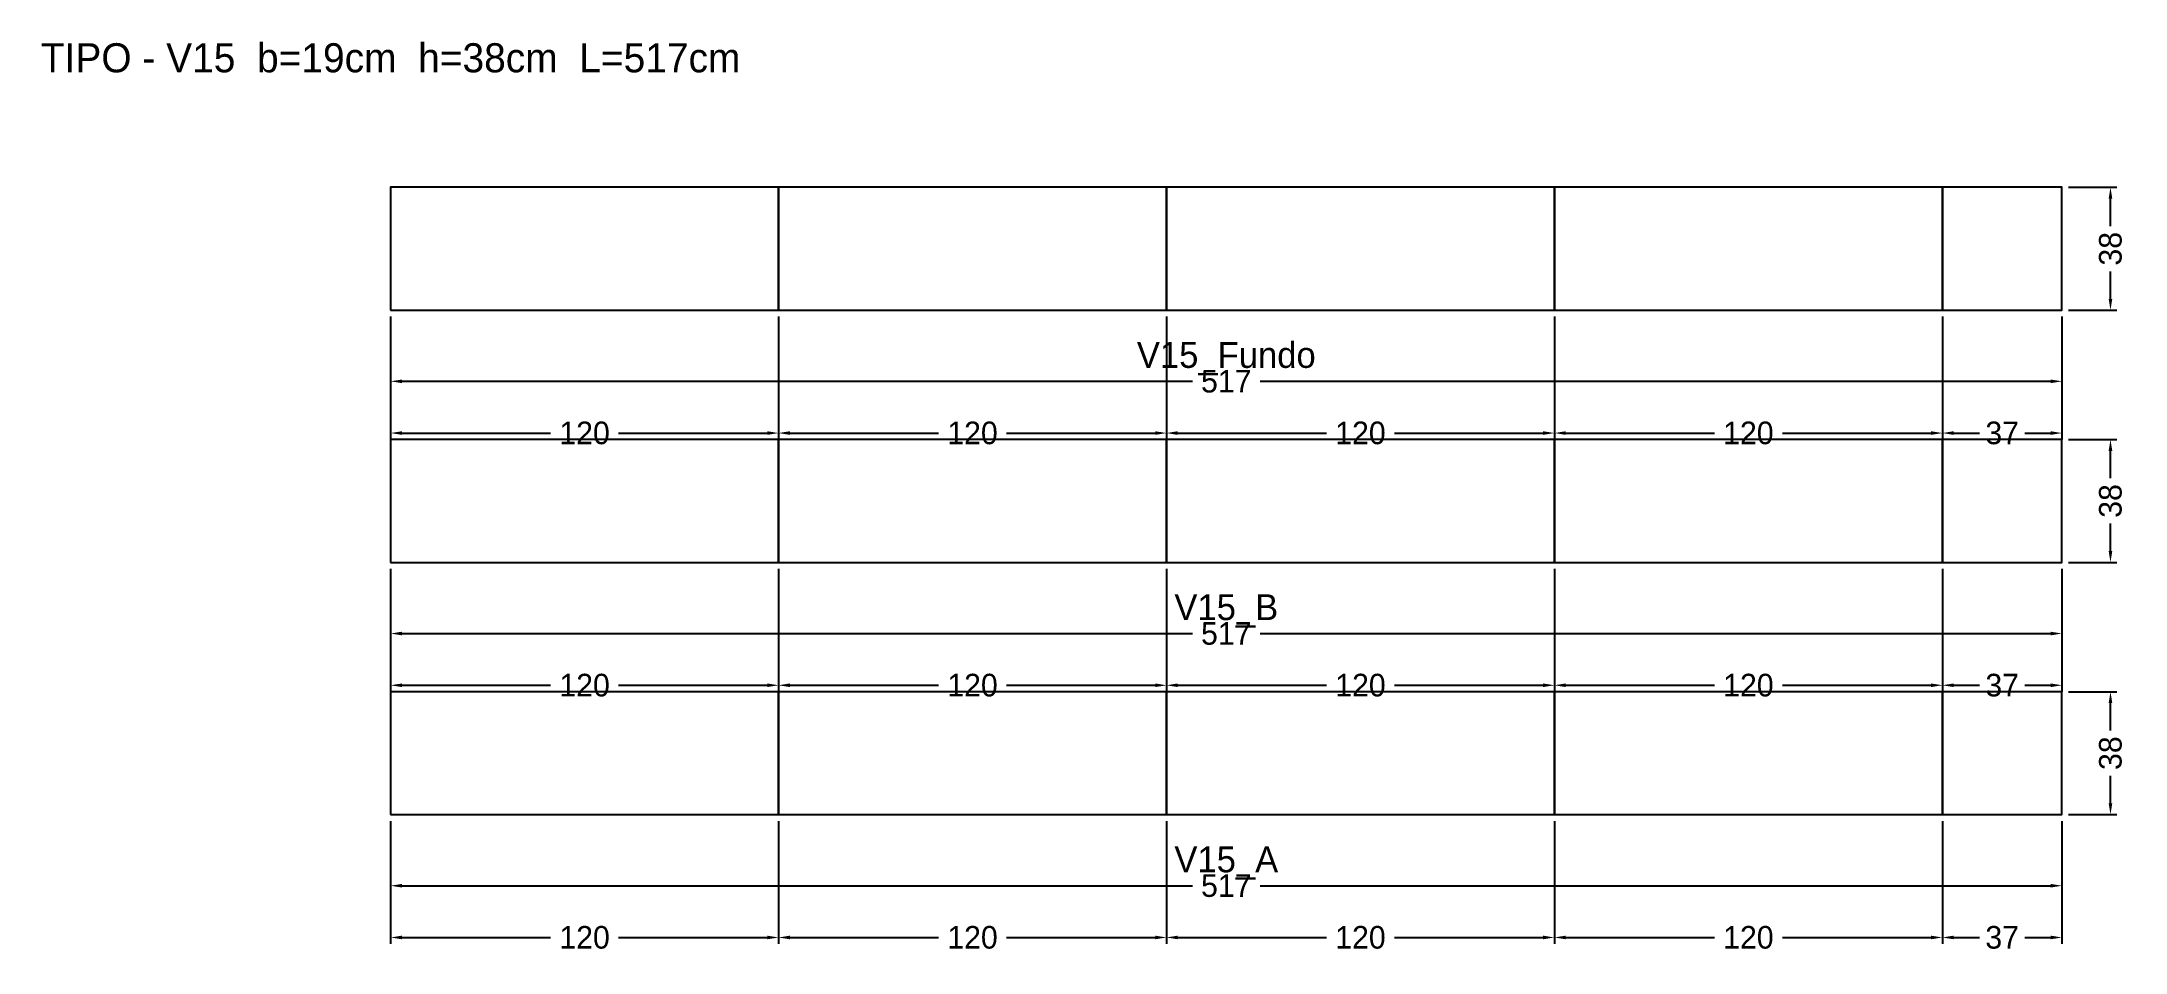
# Model space of a CAD drawing. Header units: metres. Extents: x -108 to 537, y -43 to 239.
import ezdxf

# ---------------------------------------------------------------- set-up
doc = ezdxf.new("R2010")
doc.units = ezdxf.units.M
for name, color, linetype in [('COTA', 3, 'Continuous'), ('NOMENCLATURA', 2, 'Continuous'), ('Paineis', 7, 'Continuous'), ('Texto Secao', 2, 'Continuous')]:
    doc.layers.add(name, color=color, linetype=linetype)
doc.dimstyles.new('COTA_VIG', dxfattribs={"dimtxt": 7, "dimasz": 3.5, "dimexe": 2, "dimexo": 2, "dimgap": 1.5, "dimtad": 1, "dimdec": 1, "dimcen": 2.5, "dimclrd": 3, "dimclre": 3, "dimclrt": 3, "dimazin": 3, "dimtfac": 1, "dimtmove": 0, "dimatfit": 3})

# ---------------------------------------------------------------- blocks, each defined once
blk = doc.blocks.new('_CLOSEDFILLED')
at = {"color": 0, "linetype": 'BYBLOCK'}
blk.add_solid([(-1, 0.16), (0, 0), (-1, -0.16)], dxfattribs=at)
blk = doc.blocks.new('*D1')
at = {"color": 3}
for p, q in [((0, -2), (0, -24)), ((517, -2), (517, -24)), ((3.5, -22), (248, -22)), ((269, -22), (513.5, -22))]:
    blk.add_line(p, q, dxfattribs=at)
at = {"layer": 'Defpoints'}
for p in [(0, 0), (517, 0), (0, -22)]:
    blk.add_point(p, dxfattribs=at)
at = {"layer": 'COTA', "color": 3, "xscale": 3.5, "yscale": 3.5, "rotation": 180}
blk.add_blockref('_CLOSEDFILLED', (0, -22), dxfattribs=at)
at = {"layer": 'COTA', "color": 3, "xscale": 3.5, "yscale": 3.5}
blk.add_blockref('_CLOSEDFILLED', (517, -22), dxfattribs=at)
at = {"layer": 'COTA', "color": 3, "insert": (258.5, -22), "char_height": 7, "attachment_point": 5}
blk.add_mtext('517', dxfattribs=at)
blk = doc.blocks.new('*D2')
at = {"color": 3}
for p, q in [((0, -2), (0, -40)), ((120, -2), (120, -40)), ((3.5, -38), (49.5, -38)), ((70.5, -38), (116.5, -38))]:
    blk.add_line(p, q, dxfattribs=at)
at = {"layer": 'Defpoints'}
for p in [(0, 0), (120, 0), (0, -38)]:
    blk.add_point(p, dxfattribs=at)
at = {"layer": 'COTA', "color": 3, "xscale": 3.5, "yscale": 3.5, "rotation": 180}
blk.add_blockref('_CLOSEDFILLED', (0, -38), dxfattribs=at)
at = {"layer": 'COTA', "color": 3, "xscale": 3.5, "yscale": 3.5}
blk.add_blockref('_CLOSEDFILLED', (120, -38), dxfattribs=at)
at = {"layer": 'COTA', "color": 3, "insert": (60, -38), "char_height": 7, "attachment_point": 5}
blk.add_mtext('120', dxfattribs=at)
blk = doc.blocks.new('*D3')
at = {"color": 3}
for p, q in [((120, -2), (120, -40)), ((240, -2), (240, -40)), ((123.5, -38), (169.5, -38)), ((190.5, -38), (236.5, -38))]:
    blk.add_line(p, q, dxfattribs=at)
at = {"layer": 'Defpoints'}
for p in [(120, 0), (240, 0), (120, -38)]:
    blk.add_point(p, dxfattribs=at)
at = {"layer": 'COTA', "color": 3, "xscale": 3.5, "yscale": 3.5, "rotation": 180}
blk.add_blockref('_CLOSEDFILLED', (120, -38), dxfattribs=at)
at = {"layer": 'COTA', "color": 3, "xscale": 3.5, "yscale": 3.5}
blk.add_blockref('_CLOSEDFILLED', (240, -38), dxfattribs=at)
at = {"layer": 'COTA', "color": 3, "insert": (180, -38), "char_height": 7, "attachment_point": 5}
blk.add_mtext('120', dxfattribs=at)
blk = doc.blocks.new('*D4')
at = {"color": 3}
for p, q in [((240, -2), (240, -40)), ((360, -2), (360, -40)), ((243.5, -38), (289.5, -38)), ((310.5, -38), (356.5, -38))]:
    blk.add_line(p, q, dxfattribs=at)
at = {"layer": 'Defpoints'}
for p in [(240, 0), (360, 0), (240, -38)]:
    blk.add_point(p, dxfattribs=at)
at = {"layer": 'COTA', "color": 3, "xscale": 3.5, "yscale": 3.5, "rotation": 180}
blk.add_blockref('_CLOSEDFILLED', (240, -38), dxfattribs=at)
at = {"layer": 'COTA', "color": 3, "xscale": 3.5, "yscale": 3.5}
blk.add_blockref('_CLOSEDFILLED', (360, -38), dxfattribs=at)
at = {"layer": 'COTA', "color": 3, "insert": (300, -38), "char_height": 7, "attachment_point": 5}
blk.add_mtext('120', dxfattribs=at)
blk = doc.blocks.new('*D5')
at = {"color": 3}
for p, q in [((360, -2), (360, -40)), ((480, -2), (480, -40)), ((363.5, -38), (409.5, -38)), ((430.5, -38), (476.5, -38))]:
    blk.add_line(p, q, dxfattribs=at)
at = {"layer": 'Defpoints'}
for p in [(360, 0), (480, 0), (360, -38)]:
    blk.add_point(p, dxfattribs=at)
at = {"layer": 'COTA', "color": 3, "xscale": 3.5, "yscale": 3.5, "rotation": 180}
blk.add_blockref('_CLOSEDFILLED', (360, -38), dxfattribs=at)
at = {"layer": 'COTA', "color": 3, "xscale": 3.5, "yscale": 3.5}
blk.add_blockref('_CLOSEDFILLED', (480, -38), dxfattribs=at)
at = {"layer": 'COTA', "color": 3, "insert": (420, -38), "char_height": 7, "attachment_point": 5}
blk.add_mtext('120', dxfattribs=at)
blk = doc.blocks.new('*D6')
at = {"color": 3}
for p, q in [((480, -2), (480, -40)), ((517, -2), (517, -40)), ((483.5, -38), (491.5, -38)), ((505.5, -38), (513.5, -38))]:
    blk.add_line(p, q, dxfattribs=at)
at = {"layer": 'Defpoints'}
for p in [(480, 0), (517, 0), (480, -38)]:
    blk.add_point(p, dxfattribs=at)
at = {"layer": 'COTA', "color": 3, "xscale": 3.5, "yscale": 3.5, "rotation": 180}
blk.add_blockref('_CLOSEDFILLED', (480, -38), dxfattribs=at)
at = {"layer": 'COTA', "color": 3, "xscale": 3.5, "yscale": 3.5}
blk.add_blockref('_CLOSEDFILLED', (517, -38), dxfattribs=at)
at = {"layer": 'COTA', "color": 3, "insert": (498.5, -38), "char_height": 7, "attachment_point": 5}
blk.add_mtext('37', dxfattribs=at)
blk = doc.blocks.new('*D7')
at = {"color": 3}
for p, q in [((519, 38), (534, 38)), ((532, 26), (532, 34.5)), ((532, 3.5), (532, 12)), ((519, 0), (534, 0))]:
    blk.add_line(p, q, dxfattribs=at)
at = {"layer": 'Defpoints'}
for p in [(517, 38), (517, 0), (532, 0)]:
    blk.add_point(p, dxfattribs=at)
at = {"layer": 'COTA', "color": 3, "xscale": 3.5, "yscale": 3.5}
for p, rotation in [((532, 38), 90), ((532, 0), 270)]:
    blk.add_blockref('_CLOSEDFILLED', p, dxfattribs=dict(at, rotation=rotation))
at = {"layer": 'COTA', "color": 3, "insert": (532, 19), "char_height": 7, "attachment_point": 5, "rotation": 90}
blk.add_mtext('38', dxfattribs=at)
blk = doc.blocks.new('*D8')
at = {"color": 3}
for p, q in [((0, 76), (0, 54)), ((517, 76), (517, 54)), ((3.5, 56), (248, 56)), ((269, 56), (513.5, 56))]:
    blk.add_line(p, q, dxfattribs=at)
at = {"layer": 'Defpoints'}
for p in [(0, 78), (517, 78), (0, 56)]:
    blk.add_point(p, dxfattribs=at)
at = {"layer": 'COTA', "color": 3, "xscale": 3.5, "yscale": 3.5, "rotation": 180}
blk.add_blockref('_CLOSEDFILLED', (0, 56), dxfattribs=at)
at = {"layer": 'COTA', "color": 3, "xscale": 3.5, "yscale": 3.5}
blk.add_blockref('_CLOSEDFILLED', (517, 56), dxfattribs=at)
at = {"layer": 'COTA', "color": 3, "insert": (258.5, 56), "char_height": 7, "attachment_point": 5}
blk.add_mtext('517', dxfattribs=at)
blk = doc.blocks.new('*D9')
at = {"color": 3}
for p, q in [((0, 76), (0, 38)), ((120, 76), (120, 38)), ((3.5, 40), (49.5, 40)), ((70.5, 40), (116.5, 40))]:
    blk.add_line(p, q, dxfattribs=at)
at = {"layer": 'Defpoints'}
for p in [(0, 78), (120, 78), (0, 40)]:
    blk.add_point(p, dxfattribs=at)
at = {"layer": 'COTA', "color": 3, "xscale": 3.5, "yscale": 3.5, "rotation": 180}
blk.add_blockref('_CLOSEDFILLED', (0, 40), dxfattribs=at)
at = {"layer": 'COTA', "color": 3, "xscale": 3.5, "yscale": 3.5}
blk.add_blockref('_CLOSEDFILLED', (120, 40), dxfattribs=at)
at = {"layer": 'COTA', "color": 3, "insert": (60, 40), "char_height": 7, "attachment_point": 5}
blk.add_mtext('120', dxfattribs=at)
blk = doc.blocks.new('*D10')
at = {"color": 3}
for p, q in [((120, 76), (120, 38)), ((240, 76), (240, 38)), ((123.5, 40), (169.5, 40)), ((190.5, 40), (236.5, 40))]:
    blk.add_line(p, q, dxfattribs=at)
at = {"layer": 'Defpoints'}
for p in [(120, 78), (240, 78), (120, 40)]:
    blk.add_point(p, dxfattribs=at)
at = {"layer": 'COTA', "color": 3, "xscale": 3.5, "yscale": 3.5, "rotation": 180}
blk.add_blockref('_CLOSEDFILLED', (120, 40), dxfattribs=at)
at = {"layer": 'COTA', "color": 3, "xscale": 3.5, "yscale": 3.5}
blk.add_blockref('_CLOSEDFILLED', (240, 40), dxfattribs=at)
at = {"layer": 'COTA', "color": 3, "insert": (180, 40), "char_height": 7, "attachment_point": 5}
blk.add_mtext('120', dxfattribs=at)
blk = doc.blocks.new('*D11')
at = {"color": 3}
for p, q in [((240, 76), (240, 38)), ((360, 76), (360, 38)), ((243.5, 40), (289.5, 40)), ((310.5, 40), (356.5, 40))]:
    blk.add_line(p, q, dxfattribs=at)
at = {"layer": 'Defpoints'}
for p in [(240, 78), (360, 78), (240, 40)]:
    blk.add_point(p, dxfattribs=at)
at = {"layer": 'COTA', "color": 3, "xscale": 3.5, "yscale": 3.5, "rotation": 180}
blk.add_blockref('_CLOSEDFILLED', (240, 40), dxfattribs=at)
at = {"layer": 'COTA', "color": 3, "xscale": 3.5, "yscale": 3.5}
blk.add_blockref('_CLOSEDFILLED', (360, 40), dxfattribs=at)
at = {"layer": 'COTA', "color": 3, "insert": (300, 40), "char_height": 7, "attachment_point": 5}
blk.add_mtext('120', dxfattribs=at)
blk = doc.blocks.new('*D12')
at = {"color": 3}
for p, q in [((360, 76), (360, 38)), ((480, 76), (480, 38)), ((363.5, 40), (409.5, 40)), ((430.5, 40), (476.5, 40))]:
    blk.add_line(p, q, dxfattribs=at)
at = {"layer": 'Defpoints'}
for p in [(360, 78), (480, 78), (360, 40)]:
    blk.add_point(p, dxfattribs=at)
at = {"layer": 'COTA', "color": 3, "xscale": 3.5, "yscale": 3.5, "rotation": 180}
blk.add_blockref('_CLOSEDFILLED', (360, 40), dxfattribs=at)
at = {"layer": 'COTA', "color": 3, "xscale": 3.5, "yscale": 3.5}
blk.add_blockref('_CLOSEDFILLED', (480, 40), dxfattribs=at)
at = {"layer": 'COTA', "color": 3, "insert": (420, 40), "char_height": 7, "attachment_point": 5}
blk.add_mtext('120', dxfattribs=at)
blk = doc.blocks.new('*D13')
at = {"color": 3}
for p, q in [((480, 76), (480, 38)), ((517, 76), (517, 38)), ((483.5, 40), (491.5, 40)), ((505.5, 40), (513.5, 40))]:
    blk.add_line(p, q, dxfattribs=at)
at = {"layer": 'Defpoints'}
for p in [(480, 78), (517, 78), (480, 40)]:
    blk.add_point(p, dxfattribs=at)
at = {"layer": 'COTA', "color": 3, "xscale": 3.5, "yscale": 3.5, "rotation": 180}
blk.add_blockref('_CLOSEDFILLED', (480, 40), dxfattribs=at)
at = {"layer": 'COTA', "color": 3, "xscale": 3.5, "yscale": 3.5}
blk.add_blockref('_CLOSEDFILLED', (517, 40), dxfattribs=at)
at = {"layer": 'COTA', "color": 3, "insert": (498.5, 40), "char_height": 7, "attachment_point": 5}
blk.add_mtext('37', dxfattribs=at)
blk = doc.blocks.new('*D14')
at = {"color": 3}
for p, q in [((519, 116), (534, 116)), ((532, 104), (532, 112.5)), ((532, 81.5), (532, 90)), ((519, 78), (534, 78))]:
    blk.add_line(p, q, dxfattribs=at)
at = {"layer": 'Defpoints'}
for p in [(517, 116), (517, 78), (532, 78)]:
    blk.add_point(p, dxfattribs=at)
at = {"layer": 'COTA', "color": 3, "xscale": 3.5, "yscale": 3.5}
for p, rotation in [((532, 116), 90), ((532, 78), 270)]:
    blk.add_blockref('_CLOSEDFILLED', p, dxfattribs=dict(at, rotation=rotation))
at = {"layer": 'COTA', "color": 3, "insert": (532, 97), "char_height": 7, "attachment_point": 5, "rotation": 90}
blk.add_mtext('38', dxfattribs=at)
blk = doc.blocks.new('*D15')
at = {"color": 3}
for p, q in [((0, 154), (0, 132)), ((517, 154), (517, 132)), ((3.5, 134), (248, 134)), ((269, 134), (513.5, 134))]:
    blk.add_line(p, q, dxfattribs=at)
at = {"layer": 'Defpoints'}
for p in [(0, 156), (517, 156), (0, 134)]:
    blk.add_point(p, dxfattribs=at)
at = {"layer": 'COTA', "color": 3, "xscale": 3.5, "yscale": 3.5, "rotation": 180}
blk.add_blockref('_CLOSEDFILLED', (0, 134), dxfattribs=at)
at = {"layer": 'COTA', "color": 3, "xscale": 3.5, "yscale": 3.5}
blk.add_blockref('_CLOSEDFILLED', (517, 134), dxfattribs=at)
at = {"layer": 'COTA', "color": 3, "insert": (258.5, 134), "char_height": 7, "attachment_point": 5}
blk.add_mtext('517', dxfattribs=at)
blk = doc.blocks.new('*D16')
at = {"color": 3}
for p, q in [((0, 154), (0, 116)), ((120, 154), (120, 116)), ((3.5, 118), (49.5, 118)), ((70.5, 118), (116.5, 118))]:
    blk.add_line(p, q, dxfattribs=at)
at = {"layer": 'Defpoints'}
for p in [(0, 156), (120, 156), (0, 118)]:
    blk.add_point(p, dxfattribs=at)
at = {"layer": 'COTA', "color": 3, "xscale": 3.5, "yscale": 3.5, "rotation": 180}
blk.add_blockref('_CLOSEDFILLED', (0, 118), dxfattribs=at)
at = {"layer": 'COTA', "color": 3, "xscale": 3.5, "yscale": 3.5}
blk.add_blockref('_CLOSEDFILLED', (120, 118), dxfattribs=at)
at = {"layer": 'COTA', "color": 3, "insert": (60, 118), "char_height": 7, "attachment_point": 5}
blk.add_mtext('120', dxfattribs=at)
blk = doc.blocks.new('*D17')
at = {"color": 3}
for p, q in [((120, 154), (120, 116)), ((240, 154), (240, 116)), ((123.5, 118), (169.5, 118)), ((190.5, 118), (236.5, 118))]:
    blk.add_line(p, q, dxfattribs=at)
at = {"layer": 'Defpoints'}
for p in [(120, 156), (240, 156), (120, 118)]:
    blk.add_point(p, dxfattribs=at)
at = {"layer": 'COTA', "color": 3, "xscale": 3.5, "yscale": 3.5, "rotation": 180}
blk.add_blockref('_CLOSEDFILLED', (120, 118), dxfattribs=at)
at = {"layer": 'COTA', "color": 3, "xscale": 3.5, "yscale": 3.5}
blk.add_blockref('_CLOSEDFILLED', (240, 118), dxfattribs=at)
at = {"layer": 'COTA', "color": 3, "insert": (180, 118), "char_height": 7, "attachment_point": 5}
blk.add_mtext('120', dxfattribs=at)
blk = doc.blocks.new('*D18')
at = {"color": 3}
for p, q in [((240, 154), (240, 116)), ((360, 154), (360, 116)), ((243.5, 118), (289.5, 118)), ((310.5, 118), (356.5, 118))]:
    blk.add_line(p, q, dxfattribs=at)
at = {"layer": 'Defpoints'}
for p in [(240, 156), (360, 156), (240, 118)]:
    blk.add_point(p, dxfattribs=at)
at = {"layer": 'COTA', "color": 3, "xscale": 3.5, "yscale": 3.5, "rotation": 180}
blk.add_blockref('_CLOSEDFILLED', (240, 118), dxfattribs=at)
at = {"layer": 'COTA', "color": 3, "xscale": 3.5, "yscale": 3.5}
blk.add_blockref('_CLOSEDFILLED', (360, 118), dxfattribs=at)
at = {"layer": 'COTA', "color": 3, "insert": (300, 118), "char_height": 7, "attachment_point": 5}
blk.add_mtext('120', dxfattribs=at)
blk = doc.blocks.new('*D19')
at = {"color": 3}
for p, q in [((360, 154), (360, 116)), ((480, 154), (480, 116)), ((363.5, 118), (409.5, 118)), ((430.5, 118), (476.5, 118))]:
    blk.add_line(p, q, dxfattribs=at)
at = {"layer": 'Defpoints'}
for p in [(360, 156), (480, 156), (360, 118)]:
    blk.add_point(p, dxfattribs=at)
at = {"layer": 'COTA', "color": 3, "xscale": 3.5, "yscale": 3.5, "rotation": 180}
blk.add_blockref('_CLOSEDFILLED', (360, 118), dxfattribs=at)
at = {"layer": 'COTA', "color": 3, "xscale": 3.5, "yscale": 3.5}
blk.add_blockref('_CLOSEDFILLED', (480, 118), dxfattribs=at)
at = {"layer": 'COTA', "color": 3, "insert": (420, 118), "char_height": 7, "attachment_point": 5}
blk.add_mtext('120', dxfattribs=at)
blk = doc.blocks.new('*D20')
at = {"color": 3}
for p, q in [((480, 154), (480, 116)), ((517, 154), (517, 116)), ((483.5, 118), (491.5, 118)), ((505.5, 118), (513.5, 118))]:
    blk.add_line(p, q, dxfattribs=at)
at = {"layer": 'Defpoints'}
for p in [(480, 156), (517, 156), (480, 118)]:
    blk.add_point(p, dxfattribs=at)
at = {"layer": 'COTA', "color": 3, "xscale": 3.5, "yscale": 3.5, "rotation": 180}
blk.add_blockref('_CLOSEDFILLED', (480, 118), dxfattribs=at)
at = {"layer": 'COTA', "color": 3, "xscale": 3.5, "yscale": 3.5}
blk.add_blockref('_CLOSEDFILLED', (517, 118), dxfattribs=at)
at = {"layer": 'COTA', "color": 3, "insert": (498.5, 118), "char_height": 7, "attachment_point": 5}
blk.add_mtext('37', dxfattribs=at)
blk = doc.blocks.new('*D21')
at = {"color": 3}
for p, q in [((519, 194), (534, 194)), ((532, 182), (532, 190.5)), ((532, 159.5), (532, 168)), ((519, 156), (534, 156))]:
    blk.add_line(p, q, dxfattribs=at)
at = {"layer": 'Defpoints'}
for p in [(517, 194), (517, 156), (532, 156)]:
    blk.add_point(p, dxfattribs=at)
at = {"layer": 'COTA', "color": 3, "xscale": 3.5, "yscale": 3.5}
for p, rotation in [((532, 194), 90), ((532, 156), 270)]:
    blk.add_blockref('_CLOSEDFILLED', p, dxfattribs=dict(at, rotation=rotation))
at = {"layer": 'COTA', "color": 3, "insert": (532, 175), "char_height": 7, "attachment_point": 5, "rotation": 90}
blk.add_mtext('38', dxfattribs=at)

msp = doc.modelspace()

# ---------------------------------------------------------------- linework, layer by layer
at = {"layer": 'Paineis'}
for points in [[(0, 156), (120, 156), (120, 194), (0, 194)], [(120, 156), (240, 156), (240, 194), (120, 194)], [(240, 156), (360, 156), (360, 194), (240, 194)], [(360, 156), (480, 156), (480, 194), (360, 194)], [(480, 156), (517, 156), (517, 194), (480, 194)], [(0, 78), (120, 78), (120, 116), (0, 116)], [(120, 78), (240, 78), (240, 116), (120, 116)], [(240, 78), (360, 78), (360, 116), (240, 116)], [(360, 78), (480, 78), (480, 116), (360, 116)], [(480, 78), (517, 78), (517, 116), (480, 116)], [(0, 0), (120, 0), (120, 38), (0, 38)], [(120, 0), (240, 0), (240, 38), (120, 38)], [(240, 0), (360, 0), (360, 38), (240, 38)], [(360, 0), (480, 0), (480, 38), (360, 38)], [(480, 0), (517, 0), (517, 38), (480, 38)]]:
    msp.add_lwpolyline(points, close=True, dxfattribs=at)

# ---------------------------------------------------------------- texts
at = {"layer": 'NOMENCLATURA', "insert": (0, 234), "char_height": 9, "width": 537, "attachment_point": 5}
msp.add_mtext('TIPO - V15  b=19cm  h=38cm  L=517cm', dxfattribs=at)
at = {"layer": 'Texto Secao', "char_height": 8, "width": 537, "attachment_point": 5}
for s, insert in [('V15_Fundo', (258.5, 141)), ('V15_B', (258.5, 63)), ('V15_A', (258.5, -15))]:
    msp.add_mtext(s, dxfattribs=dict(at, insert=insert))

# ---------------------------------------------------------------- dimensions: what is measured, and where the dimension line sits
at = {"layer": 'COTA'}
for base, p1, p2, picture, middle in [((532, 156), (517, 156), (517, 194), '*D21', (532, 175)), ((532, 78), (517, 78), (517, 116), '*D14', (532, 97)), ((532, 0), (517, 0), (517, 38), '*D7', (532, 19))]:
    dim = msp.add_linear_dim(base=base, p1=p1, p2=p2, angle=90, dimstyle='COTA_VIG', dxfattribs=at)
    dim.commit()
    dim.dimension.update_dxf_attribs({"geometry": picture, "text_midpoint": middle})
for base, p1, p2, picture, middle in [((0, 134), (0, 156), (517, 156), '*D15', (258.5, 134)), ((0, 118), (0, 156), (120, 156), '*D16', (60, 118)), ((120, 118), (120, 156), (240, 156), '*D17', (180, 118)), ((240, 118), (240, 156), (360, 156), '*D18', (300, 118)), ((360, 118), (360, 156), (480, 156), '*D19', (420, 118)), ((480, 118), (480, 156), (517, 156), '*D20', (498.5, 118)), ((0, 56), (0, 78), (517, 78), '*D8', (258.5, 56)), ((0, 40), (0, 78), (120, 78), '*D9', (60, 40)), ((120, 40), (120, 78), (240, 78), '*D10', (180, 40)), ((240, 40), (240, 78), (360, 78), '*D11', (300, 40)), ((360, 40), (360, 78), (480, 78), '*D12', (420, 40)), ((480, 40), (480, 78), (517, 78), '*D13', (498.5, 40)), ((0, -22), (0, 0), (517, 0), '*D1', (258.5, -22)), ((0, -38), (0, 0), (120, 0), '*D2', (60, -38)), ((120, -38), (120, 0), (240, 0), '*D3', (180, -38)), ((240, -38), (240, 0), (360, 0), '*D4', (300, -38)), ((360, -38), (360, 0), (480, 0), '*D5', (420, -38)), ((480, -38), (480, 0), (517, 0), '*D6', (498.5, -38))]:
    dim = msp.add_linear_dim(base=base, p1=p1, p2=p2, dimstyle='COTA_VIG', dxfattribs=at)
    dim.commit()
    dim.dimension.update_dxf_attribs({"geometry": picture, "text_midpoint": middle})

doc.saveas('drawing.dxf')
